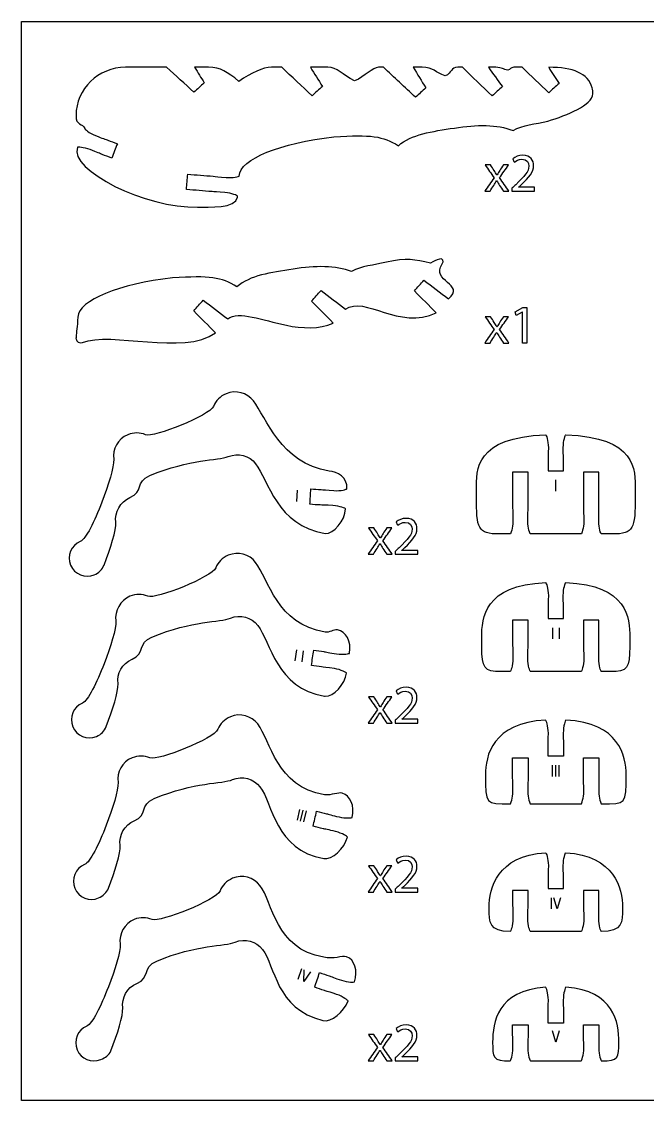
# Model space of a CAD drawing. Extents: x 0 to 210, y 0 to 210.
# Drawn here: x 0.2 to 122, y 0.2 to 210.2 of the extents above; entities that cross this region are included whole.
import ezdxf

# ---------------------------------------------------------------- set-up
doc = ezdxf.new("R2010")
doc.units = 0
doc.header["$MEASUREMENT"] = 0
doc.layers.add('DEFAULT', color=18, linetype='CONTINUOUS')

msp = doc.modelspace()

# ---------------------------------------------------------------- linework, layer by layer
at = {"layer": 'DEFAULT', "color": 18}
for points in [[(210.18, 0.18), (0.18, 0.18), (0.18, 210.18), (210.18, 210.18)], [(97.67, 153.62), (97.64, 153.62), (96.45, 152.97), (96.27, 153.68), (97.77, 154.49), (98.57, 154.49), (98.57, 147.61), (97.67, 147.61)]]:
    msp.add_lwpolyline(points, close=True, dxfattribs=at)
for points in [[(104.18, 118.79), (104.18, 120.97)], [(53.83, 118.96), (53.69, 116.78)], [(103.52, 92.19), (103.52, 90.01)], [(104.84, 92.19), (104.84, 90.01)], [(53.73, 87.91), (53.4, 85.76)], [(55.03, 87.72), (54.71, 85.56)], [(103.52, 63.24), (103.52, 65.42)], [(104.18, 63.24), (104.18, 65.42)], [(104.84, 63.24), (104.84, 65.42)], [(54.31, 56.83), (53.8, 54.7)], [(54.96, 56.67), (54.44, 54.55)], [(55.6, 56.52), (55.09, 54.39)], [(103.25, 39.63), (103.25, 37.45)], [(105.11, 39.63), (104.45, 37.45), (103.83, 39.63)], [(54.68, 25.8), (53.98, 23.73)], [(56.44, 25.21), (55.12, 23.35), (55.22, 25.62)], [(104.82, 13.71), (104.16, 11.53), (103.54, 13.71)]]:
    msp.add_lwpolyline(points, dxfattribs=at)
at = {"layer": 'DEFAULT', "color": 1}
for points, knots in [([(11.04, 185.7), (11.06, 185.75), (12.27, 185.76), (13.55, 185.26), (14.84, 184.76), (15.55, 184.44), (15.87, 184.31), (16.49, 184.07), (17.11, 183.83), (17.73, 183.59), (18.09, 184.52), (18.46, 185.45), (18.82, 186.38), (18.2, 186.62), (17.58, 186.87), (16.95, 187.11), (16.63, 187.23), (15.9, 187.47), (14.6, 187.97), (13.32, 188.47), (12.44, 189.29), (12.46, 189.34), (12.16, 190.42), (10.68, 189.94), (10.78, 191.89), (10.78, 197.08), (15.1, 201.27), (20.44, 201.27), (23.1, 201.27), (25.76, 201.27), (28.42, 201.27), (30.19, 199.66), (31.96, 198.05), (33.73, 196.43), (34.39, 197.04), (35.06, 197.64), (35.73, 198.25), (35.11, 199.26), (34.49, 200.26), (33.87, 201.27), (34.77, 201.27), (35.67, 201.27), (36.57, 201.27), (39.06, 201.27), (40.12, 200.41), (42.5, 198.54), (44.92, 200.19), (47.22, 201.27), (48.83, 201.27), (49.49, 201.27), (50.16, 201.27), (50.82, 201.27), (52.79, 199.43), (54.76, 197.58), (56.74, 195.74), (57.4, 196.35), (58.07, 196.95), (58.73, 197.56), (57.96, 198.79), (57.19, 200.03), (56.42, 201.27), (57.54, 201.27), (58.66, 201.27), (59.77, 201.27), (61.67, 201.27), (62.6, 199.89), (65, 198.61), (67.06, 199.51), (68.54, 201.27), (69.65, 201.27), (69.99, 201.27), (70.32, 201.27), (70.65, 201.27), (72.73, 199.33), (74.8, 197.39), (76.87, 195.45), (77.53, 196.06), (78.2, 196.66), (78.86, 197.27), (78.05, 198.6), (77.25, 199.94), (76.44, 201.27), (77.02, 201.27), (77.6, 201.27), (78.18, 201.27), (80.3, 201.27), (80.75, 200.27), (82.65, 199.61), (83.99, 200.17), (83.71, 201.27), (85.09, 201.27), (85.39, 201.27), (85.7, 201.27), (86, 201.27), (87.93, 199.41), (89.85, 197.55), (91.78, 195.69), (92.45, 196.3), (93.11, 196.9), (93.78, 197.51), (92.87, 198.76), (91.96, 200.02), (91.06, 201.27), (91.54, 201.27), (92.01, 201.27), (92.49, 201.27), (93.78, 201.27), (93.85, 200.86), (94.86, 200.7), (95.33, 200.87), (95.35, 201.27), (95.99, 201.27), (96.53, 201.27), (97.07, 201.27), (97.61, 201.27), (99.35, 199.62), (101.08, 197.97), (102.81, 196.31), (103.48, 196.92), (104.14, 197.53), (104.81, 198.13), (104.14, 199.18), (103.47, 200.22), (102.8, 201.27), (107.56, 201.26), (110.41, 200.11), (111.28, 197.31), (111.37, 197.02), (111.41, 196.38), (111.39, 196.11), (111.26, 193.9), (106.41, 191.97), (102.63, 190.79), (100.11, 190.17), (97.8, 190.11), (95.85, 188.98), (92.77, 190.2), (88.74, 190.12), (84.47, 189.46), (80.02, 188.77), (76.11, 188.24), (73.53, 186.02), (70.48, 187.9), (68.23, 188.21), (61, 187.73), (50.66, 186.59), (42.68, 183.41), (42.53, 180.11), (42.52, 180.05), (41.37, 179.7), (39.99, 179.82), (38.62, 179.93), (37.85, 180.04), (37.5, 180.07), (35.84, 180.21), (34.18, 180.34), (32.52, 180.48), (32.44, 179.49), (32.36, 178.49), (32.28, 177.49), (33.94, 177.36), (35.6, 177.22), (37.26, 177.08), (37.6, 177.06), (38.38, 177.04), (39.75, 176.93), (41.13, 176.81), (42.21, 176.27), (42.21, 176.22), (42.21, 176.22), (42.21, 176.21), (42.21, 176.21), (42.2, 176.14), (42.19, 176.07), (42.19, 176.01), (41.9, 173.73), (36.61, 174.12), (34.45, 174.06), (24.4, 173.75), (9.39, 181.28), (11.04, 185.7)], [1, 1, 1, 1, 2, 2, 2, 3, 3, 3, 4, 4, 4, 5, 5, 5, 6, 6, 6, 7, 7, 7, 8, 8, 8, 9, 9, 9, 10, 10, 10, 32.62, 32.62, 32.62, 33.62, 33.62, 33.62, 34.62, 34.62, 34.62, 35.62, 35.62, 35.62, 43.29, 43.29, 43.29, 44.29, 44.29, 44.29, 45.29, 45.29, 45.29, 50.92, 50.92, 50.92, 51.92, 51.92, 51.92, 52.92, 52.92, 52.92, 53.92, 53.92, 53.92, 63.42, 63.42, 63.42, 64.42, 64.42, 64.42, 65.42, 65.42, 65.42, 68.26, 68.26, 68.26, 69.26, 69.26, 69.26, 70.26, 70.26, 70.26, 71.26, 71.26, 71.26, 76.18, 76.18, 76.18, 77.18, 77.18, 77.18, 78.18, 78.18, 78.18, 80.77, 80.77, 80.77, 81.77, 81.77, 81.77, 82.77, 82.77, 82.77, 83.77, 83.77, 83.77, 87.85, 87.85, 87.85, 88.85, 88.85, 88.85, 89.85, 89.85, 89.85, 94.44, 94.44, 94.44, 95.44, 95.44, 95.44, 96.44, 96.44, 96.44, 97.44, 97.44, 97.44, 98.44, 98.44, 98.44, 99.44, 99.44, 99.44, 100.44, 100.44, 100.44, 101.44, 101.44, 101.44, 102.44, 102.44, 102.44, 103.44, 103.44, 103.44, 104.44, 104.44, 104.44, 105.44, 105.44, 105.44, 106.44, 106.44, 106.44, 107.44, 107.44, 107.44, 108.44, 108.44, 108.44, 109.44, 109.44, 109.44, 110.44, 110.44, 110.44, 111.44, 111.44, 111.44, 112.44, 112.44, 112.44, 112.47, 112.47, 112.47, 113.47, 113.47, 113.47, 114.47, 114.47, 114.47, 115.47, 115.47, 115.47, 115.47]), ([(12.02, 147.68), (11.55, 147.48), (10.78, 147.77), (10.77, 148.55), (10.78, 148.61), (10.79, 148.68), (10.79, 148.75), (10.79, 148.75), (10.79, 148.76), (10.79, 148.76), (10.79, 149.77), (11.11, 150.71), (11.11, 152.66), (11.26, 155.95), (19.24, 159.14), (29.58, 160.27), (36.81, 160.75), (39.06, 160.44), (42.11, 158.56), (44.69, 160.78), (48.6, 161.31), (53.05, 162), (57.32, 162.66), (61.35, 162.74), (64.43, 161.52), (66.38, 162.65), (68.69, 162.71), (71.21, 163.33), (75.09, 164.28), (76.75, 163.84), (79.8, 163.16), (80.35, 163.47), (80.94, 163.73), (81.55, 163.95), (82.2, 164.17), (82.42, 163.49), (82.07, 163), (79.65, 159.62), (86.86, 159.1), (83.28, 156.19), (81.69, 157.41), (80.1, 158.63), (78.51, 159.85), (77.89, 159.14), (77.28, 158.44), (76.66, 157.74), (78.08, 156.32), (79.49, 154.9), (80.91, 153.48), (73.72, 150.07), (66.92, 156.91), (63.25, 154.2), (61.66, 155.42), (60.06, 156.64), (58.47, 157.86), (57.86, 157.16), (57.24, 156.46), (56.63, 155.76), (58.04, 154.34), (59.46, 152.92), (60.87, 151.5), (58.16, 150.21), (54.72, 150.47), (51.75, 151.05), (46.98, 152.04), (42.54, 153.94), (40.31, 152.3), (38.72, 153.52), (37.13, 154.74), (35.54, 155.95), (34.92, 155.25), (34.31, 154.55), (33.69, 153.84), (35.11, 152.43), (36.52, 151.01), (37.94, 149.59), (31.66, 145.06), (17.57, 150.04), (12.02, 147.68)], [1, 1, 1, 1, 2, 2, 2, 3, 3, 3, 3.03, 3.03, 3.03, 4.03, 4.03, 4.03, 5.03, 5.03, 5.03, 6.03, 6.03, 6.03, 7.03, 7.03, 7.03, 8.03, 8.03, 8.03, 9.03, 9.03, 9.03, 10.03, 10.03, 10.03, 11.03, 11.03, 11.03, 12.03, 12.03, 12.03, 13.03, 13.03, 13.03, 14.03, 14.03, 14.03, 21.974388, 21.974388, 21.974388, 22.974388, 22.974388, 22.974388, 23.974388, 23.974388, 23.974388, 24.974388, 24.974388, 24.974388, 25.974388, 25.974388, 25.974388, 26.974388, 26.974388, 26.974388, 27.974388, 27.974388, 27.974388, 28.974388, 28.974388, 28.974388, 29.974388, 29.974388, 29.974388, 30.974388, 30.974388, 30.974388, 31.974388, 31.974388, 31.974388, 32.974388, 32.974388, 32.974388, 32.974388]), ([(56.49, 119.2), (56.43, 118.2), (56.37, 117.2), (56.31, 116.21), (56.97, 116.16), (57.64, 116.12), (58.3, 116.08), (58.64, 116.06), (59.42, 116.06), (60.8, 115.98), (62.18, 115.89), (63.27, 115.38), (63.27, 115.32), (63.13, 113.04), (60.94, 110.43), (59.27, 110.53), (49.88, 112.02), (48.21, 120.95), (45.74, 124.1), (44.52, 125.68), (42.34, 126.32), (40.41, 125.5), (38.41, 124.67), (33.04, 125.12), (25.12, 121.81), (22.27, 120.62), (23.94, 118.62), (21.28, 117.51), (19.35, 116.7), (18.27, 114.71), (18.53, 112.72), (18.62, 111.2), (17.51, 107.69), (16.23, 104.39), (15.89, 103.55), (15.23, 102.85), (14.33, 102.47), (12.53, 101.72), (10.47, 102.57), (9.72, 104.37), (8.96, 106.17), (9.81, 108.23), (11.61, 108.98), (12.69, 109.43), (14.38, 112.9), (15.81, 116.63), (17.09, 119.93), (18.2, 123.44), (18.11, 124.97), (17.84, 126.95), (18.92, 128.94), (20.85, 129.75), (22.01, 130.23), (23.25, 130.2), (24.32, 129.76), (25.89, 129.12), (36.8, 133.49), (37.54, 135.28), (37.98, 136.35), (38.83, 137.26), (39.98, 137.74), (41.91, 138.55), (44.09, 137.92), (45.31, 136.34), (47.78, 133.18), (50.63, 124.18), (60.03, 122.69), (61.69, 122.58), (63.65, 121.5), (63.51, 119.21), (63.5, 119.17), (62.36, 118.78), (60.98, 118.87), (59.6, 118.96), (58.83, 119.06), (58.49, 119.07), (57.82, 119.12), (57.16, 119.16), (56.49, 119.2)], [1, 1, 1, 1, 2, 2, 2, 3, 3, 3, 4, 4, 4, 5, 5, 5, 6, 6, 6, 7, 7, 7, 8, 8, 8, 9, 9, 9, 10, 10, 10, 11, 11, 11, 12, 12, 12, 13, 13, 13, 14, 14, 14, 15, 15, 15, 16, 16, 16, 17, 17, 17, 18, 18, 18, 19, 19, 19, 20, 20, 20, 21, 21, 21, 22, 22, 22, 23, 23, 23, 24, 24, 24, 25, 25, 25, 26, 26, 26, 27, 27, 27, 27]), ([(115.93, 110.44), (119.65, 110.66), (119.65, 111.95), (119.65, 119.08), (119.65, 122.9), (119.92, 129.3), (106.13, 129.74), (106.08, 129.74), (105.63, 128.63), (105.63, 127.24), (105.63, 125.86), (105.68, 125.09), (105.68, 124.74), (105.68, 124.08), (105.68, 123.41), (105.68, 122.74), (104.68, 122.74), (103.68, 122.74), (102.68, 122.74), (102.68, 123.41), (102.68, 124.08), (102.68, 124.74), (102.68, 125.09), (102.73, 125.86), (102.73, 127.24), (102.73, 128.63), (102.28, 129.74), (102.23, 129.74), (88.44, 129.3), (88.72, 122.9), (88.72, 119.08), (88.72, 111.95), (88.72, 110.66), (92.44, 110.44), (93.4, 110.44), (94.36, 110.44), (95.33, 110.44), (95.38, 110.44), (95.83, 111.56), (95.83, 112.94), (95.83, 114.33), (95.78, 115.1), (95.78, 115.44), (95.78, 117.78), (95.78, 120.11), (95.78, 122.45), (96.78, 122.45), (97.78, 122.45), (98.78, 122.45), (98.78, 120.11), (98.78, 117.78), (98.78, 115.44), (98.78, 115.1), (98.73, 114.33), (98.73, 112.94), (98.73, 111.56), (99.18, 110.44), (99.23, 110.44), (102.53, 110.44), (105.83, 110.44), (109.13, 110.44), (109.19, 110.44), (109.63, 111.56), (109.63, 112.94), (109.63, 114.33), (109.58, 115.1), (109.58, 115.44), (109.58, 117.78), (109.58, 120.11), (109.58, 122.45), (110.58, 122.45), (111.58, 122.45), (112.58, 122.45), (112.58, 120.11), (112.58, 117.78), (112.58, 115.44), (112.58, 115.1), (112.53, 114.33), (112.53, 112.94), (112.53, 111.56), (112.98, 110.44), (113.03, 110.44), (114, 110.44), (114.96, 110.44), (115.93, 110.44)], [8.199, 8.199, 8.199, 8.199, 9.199, 9.199, 9.199, 10.199, 10.199, 10.199, 11.199, 11.199, 11.199, 12.199, 12.199, 12.199, 17.868, 17.868, 17.868, 26.368, 26.368, 26.368, 32.037, 32.037, 32.037, 33.037, 33.037, 33.037, 34.037, 34.037, 34.037, 35.037, 35.037, 35.037, 36.037, 36.037, 36.037, 44.238, 44.238, 44.238, 45.238, 45.238, 45.238, 46.238, 46.238, 46.238, 66.088, 66.088, 66.088, 74.588, 74.588, 74.588, 94.438, 94.438, 94.438, 95.438, 95.438, 95.438, 96.438, 96.438, 96.438, 124.487, 124.487, 124.487, 125.487, 125.487, 125.487, 126.487, 126.487, 126.487, 146.337, 146.337, 146.337, 154.837, 154.837, 154.837, 174.687, 174.687, 174.687, 175.687, 175.687, 175.687, 176.687, 176.687, 176.687, 184.886, 184.886, 184.886, 184.886]), ([(57.05, 87.83), (56.91, 86.84), (56.76, 85.85), (56.61, 84.86), (57.27, 84.76), (57.93, 84.66), (58.59, 84.56), (58.92, 84.52), (59.7, 84.45), (61.07, 84.24), (62.43, 84.04), (63.46, 83.43), (63.46, 83.37), (63.13, 81.17), (60.9, 78.75), (59.26, 78.87), (59.22, 78.87), (59.18, 78.87), (59.14, 78.88), (49.75, 80.37), (48.63, 89.5), (46.16, 92.65), (44.93, 94.23), (42.76, 94.86), (40.83, 94.05), (38.82, 93.22), (33.47, 93.68), (25.55, 90.37), (22.7, 89.18), (24.36, 87.17), (21.7, 86.06), (19.77, 85.25), (18.69, 83.26), (18.95, 81.27), (19.04, 79.75), (17.93, 76.23), (16.65, 72.93), (16.31, 72.09), (15.65, 71.4), (14.76, 71.03), (12.95, 70.28), (10.89, 71.12), (10.14, 72.92), (9.39, 74.72), (10.24, 76.78), (12.03, 77.53), (13.12, 77.99), (14.8, 81.46), (16.24, 85.18), (17.51, 88.48), (18.62, 91.99), (18.53, 93.51), (18.27, 95.5), (19.35, 97.49), (21.28, 98.3), (22.43, 98.79), (23.67, 98.75), (24.74, 98.32), (26.32, 97.67), (37.23, 102.05), (37.97, 103.84), (38.4, 104.91), (39.26, 105.82), (40.41, 106.3), (42.34, 107.11), (44.52, 106.48), (45.74, 104.9), (48.21, 101.74), (49.88, 92.81), (59.27, 91.32), (60.08, 91.2), (60.9, 91.85), (61.68, 91.78), (63.33, 91.53), (64.39, 89.5), (64.05, 87.23), (64.04, 87.18), (62.86, 86.9), (61.5, 87.11), (60.13, 87.32), (59.37, 87.48), (59.03, 87.53), (58.37, 87.63), (57.71, 87.73), (57.05, 87.83)], [1, 1, 1, 1, 2, 2, 2, 7.672539, 7.672539, 7.672539, 8.672539, 8.672539, 8.672539, 9.672539, 9.672539, 9.672539, 10.672539, 10.672539, 10.672539, 11.672539, 11.672539, 11.672539, 12.672539, 12.672539, 12.672539, 13.672539, 13.672539, 13.672539, 14.672539, 14.672539, 14.672539, 15.672539, 15.672539, 15.672539, 16.672539, 16.672539, 16.672539, 17.672539, 17.672539, 17.672539, 18.672539, 18.672539, 18.672539, 19.672539, 19.672539, 19.672539, 20.672539, 20.672539, 20.672539, 21.672539, 21.672539, 21.672539, 22.672539, 22.672539, 22.672539, 23.672539, 23.672539, 23.672539, 24.672539, 24.672539, 24.672539, 25.672539, 25.672539, 25.672539, 26.672539, 26.672539, 26.672539, 27.672539, 27.672539, 27.672539, 28.672539, 28.672539, 28.672539, 29.672539, 29.672539, 29.672539, 30.672539, 30.672539, 30.672539, 31.672539, 31.672539, 31.672539, 32.672539, 32.672539, 32.672539, 33.672539, 33.672539, 33.672539, 33.672539]), ([(115.93, 83.67), (118.59, 83.92), (118.59, 85.12), (118.59, 90.3), (118.59, 94.1), (118.19, 100.47), (106.13, 100.96), (106.08, 100.96), (105.63, 99.84), (105.63, 98.46), (105.63, 97.08), (105.68, 96.3), (105.68, 95.96), (105.68, 95.29), (105.68, 94.63), (105.68, 93.96), (104.68, 93.96), (103.68, 93.96), (102.68, 93.96), (102.68, 94.63), (102.68, 95.29), (102.68, 95.96), (102.68, 96.3), (102.73, 97.08), (102.73, 98.46), (102.73, 99.84), (102.28, 100.96), (102.23, 100.96), (90.17, 100.47), (89.77, 94.1), (89.77, 90.3), (89.77, 85.12), (89.77, 83.92), (92.44, 83.67), (93.4, 83.67), (94.36, 83.67), (95.33, 83.67), (95.38, 83.67), (95.83, 84.79), (95.83, 86.17), (95.83, 87.56), (95.78, 88.33), (95.78, 88.68), (95.78, 90.34), (95.78, 92.01), (95.78, 93.67), (96.78, 93.67), (97.78, 93.67), (98.78, 93.67), (98.78, 92.01), (98.78, 90.34), (98.78, 88.68), (98.78, 88.33), (98.73, 87.56), (98.73, 86.17), (98.73, 84.79), (99.18, 83.67), (99.23, 83.67), (102.53, 83.67), (105.83, 83.67), (109.13, 83.67), (109.19, 83.67), (109.63, 84.79), (109.63, 86.17), (109.63, 87.56), (109.58, 88.33), (109.58, 88.68), (109.58, 90.34), (109.58, 92.01), (109.58, 93.67), (110.58, 93.67), (111.58, 93.67), (112.58, 93.67), (112.58, 92.01), (112.58, 90.34), (112.58, 88.68), (112.58, 88.33), (112.53, 87.56), (112.53, 86.17), (112.53, 84.79), (112.98, 83.67), (113.03, 83.67), (114, 83.67), (114.96, 83.67), (115.93, 83.67)], [8.201, 8.201, 8.201, 8.201, 9.201, 9.201, 9.201, 10.201, 10.201, 10.201, 11.201, 11.201, 11.201, 12.201, 12.201, 12.201, 17.873, 17.873, 17.873, 26.373, 26.373, 26.373, 32.045, 32.045, 32.045, 33.045, 33.045, 33.045, 34.045, 34.045, 34.045, 35.045, 35.045, 35.045, 36.045, 36.045, 36.045, 44.244, 44.244, 44.244, 45.244, 45.244, 45.244, 46.244, 46.244, 46.244, 60.414, 60.414, 60.414, 68.914, 68.914, 68.914, 83.084, 83.084, 83.084, 84.084, 84.084, 84.084, 85.084, 85.084, 85.084, 113.134, 113.134, 113.134, 114.134, 114.134, 114.134, 115.134, 115.134, 115.134, 129.304, 129.304, 129.304, 137.804, 137.804, 137.804, 151.974, 151.974, 151.974, 152.974, 152.974, 152.974, 153.974, 153.974, 153.974, 162.175, 162.175, 162.175, 162.175]), ([(57.62, 56.45), (57.38, 55.48), (57.15, 54.5), (56.92, 53.53), (57.56, 53.38), (58.21, 53.22), (58.86, 53.07), (59.19, 52.99), (59.96, 52.85), (61.31, 52.53), (62.64, 52.2), (63.62, 51.51), (63.62, 51.45), (63.08, 49.23), (60.61, 46.9), (58.99, 47.29), (49.59, 48.78), (49.06, 58.06), (46.59, 61.22), (45.36, 62.8), (43.19, 63.43), (41.25, 62.62), (39.25, 61.78), (33.89, 62.24), (25.97, 58.93), (23.12, 57.74), (24.78, 55.72), (22.12, 54.6), (20.18, 53.8), (19.11, 51.8), (19.37, 49.82), (19.46, 48.3), (18.35, 44.79), (17.08, 41.5), (16.74, 40.66), (16.08, 39.96), (15.18, 39.58), (13.37, 38.84), (11.31, 39.68), (10.56, 41.48), (9.81, 43.28), (10.65, 45.34), (12.45, 46.09), (13.53, 46.54), (15.21, 50.01), (16.65, 53.74), (17.93, 57.03), (19.04, 60.55), (18.95, 62.08), (18.69, 64.06), (19.77, 66.06), (21.7, 66.86), (22.85, 67.35), (24.09, 67.31), (25.17, 66.87), (26.74, 66.23), (37.66, 70.61), (38.39, 72.41), (38.83, 73.48), (39.67, 74.37), (40.83, 74.86), (42.76, 75.67), (44.93, 75.03), (46.16, 73.45), (48.63, 70.3), (49.74, 61.17), (59.14, 59.68), (59.18, 59.68), (59.22, 59.67), (59.26, 59.67), (60.48, 59.53), (61.83, 60.18), (62.58, 59.98), (64.19, 59.59), (65.07, 57.47), (64.53, 55.25), (64.52, 55.2), (63.33, 55.02), (61.98, 55.35), (60.64, 55.67), (59.9, 55.9), (59.56, 55.98), (58.91, 56.14), (58.27, 56.29), (57.62, 56.45)], [1, 1, 1, 1, 2, 2, 2, 3, 3, 3, 4, 4, 4, 5, 5, 5, 6, 6, 6, 7, 7, 7, 8, 8, 8, 9, 9, 9, 10, 10, 10, 11, 11, 11, 12, 12, 12, 13, 13, 13, 14, 14, 14, 15, 15, 15, 16, 16, 16, 17, 17, 17, 18, 18, 18, 19, 19, 19, 20, 20, 20, 21, 21, 21, 22, 22, 22, 23, 23, 23, 24, 24, 24, 25, 25, 25, 26, 26, 26, 27, 27, 27, 28, 28, 28, 29, 29, 29, 29]), ([(99.24, 57.88), (99.18, 57.88), (98.73, 59), (98.73, 60.38), (98.73, 61.76), (98.78, 62.54), (98.78, 62.88), (98.78, 64.21), (98.78, 65.54), (98.78, 66.87), (97.78, 66.87), (96.78, 66.87), (95.78, 66.87), (95.78, 65.54), (95.78, 64.21), (95.78, 62.88), (95.78, 62.54), (95.83, 61.76), (95.83, 60.38), (95.83, 59), (95.39, 57.88), (95.33, 57.88), (90.48, 57.88), (90.48, 57.88), (90.48, 63.5), (90.48, 67.28), (91.83, 73.66), (102.23, 74.2), (102.28, 74.2), (102.73, 73.08), (102.73, 71.69), (102.73, 70.31), (102.68, 69.54), (102.68, 69.19), (102.68, 68.53), (102.68, 67.86), (102.68, 67.19), (103.68, 67.19), (104.68, 67.19), (105.68, 67.19), (105.68, 67.86), (105.68, 68.53), (105.68, 69.19), (105.68, 69.54), (105.63, 70.31), (105.63, 71.69), (105.63, 73.08), (106.08, 74.2), (106.13, 74.2), (116.52, 73.66), (117.88, 67.28), (117.88, 63.5), (117.88, 57.88), (117.88, 57.88), (113.04, 57.88), (112.98, 57.88), (112.53, 59), (112.53, 60.38), (112.53, 61.76), (112.58, 62.54), (112.58, 62.88), (112.58, 64.21), (112.58, 65.54), (112.58, 66.87), (111.58, 66.87), (110.58, 66.87), (109.58, 66.87), (109.58, 65.54), (109.58, 64.21), (109.58, 62.88), (109.58, 62.54), (109.63, 61.76), (109.63, 60.38), (109.63, 59), (109.19, 57.88), (109.13, 57.88), (105.83, 57.88), (102.53, 57.88), (99.24, 57.88)], [28.051, 28.051, 28.051, 28.051, 29.051, 29.051, 29.051, 30.051, 30.051, 30.051, 41.342, 41.342, 41.342, 49.842, 49.842, 49.842, 61.133, 61.133, 61.133, 62.133, 62.133, 62.133, 63.133, 63.133, 63.133, 64.133, 64.133, 64.133, 65.133, 65.133, 65.133, 66.133, 66.133, 66.133, 67.133, 67.133, 67.133, 72.799, 72.799, 72.799, 81.299, 81.299, 81.299, 86.965, 86.965, 86.965, 87.965, 87.965, 87.965, 88.965, 88.965, 88.965, 89.965, 89.965, 89.965, 90.965, 90.965, 90.965, 91.965, 91.965, 91.965, 92.965, 92.965, 92.965, 104.256, 104.256, 104.256, 112.755, 112.755, 112.755, 124.046, 124.046, 124.046, 125.046, 125.046, 125.046, 126.046, 126.046, 126.046, 154.097, 154.097, 154.097, 154.097]), ([(109.13, 33.07), (109.18, 33.07), (109.63, 34.19), (109.63, 35.57), (109.63, 36.96), (109.58, 37.73), (109.58, 38.07), (109.58, 39.07), (109.58, 40.07), (109.58, 41.07), (110.58, 41.07), (111.58, 41.07), (112.58, 41.07), (112.58, 40.07), (112.58, 39.07), (112.58, 38.07), (112.58, 37.73), (112.53, 36.96), (112.53, 35.57), (112.53, 34.19), (112.98, 33.07), (113.03, 33.07), (117.18, 33.07), (117.18, 34.71), (117.18, 37.71), (117.18, 41.47), (115.65, 47.78), (106.13, 48.4), (106.08, 48.4), (105.63, 47.28), (105.63, 45.9), (105.63, 44.52), (105.68, 43.74), (105.68, 43.4), (105.68, 42.73), (105.68, 42.07), (105.68, 41.4), (104.68, 41.4), (103.68, 41.4), (102.68, 41.4), (102.68, 42.07), (102.68, 42.73), (102.68, 43.4), (102.68, 43.74), (102.73, 44.52), (102.73, 45.9), (102.73, 47.28), (102.28, 48.4), (102.23, 48.4), (92.71, 47.78), (91.19, 41.47), (91.19, 37.71), (91.19, 34.71), (91.18, 33.07), (95.33, 33.07), (95.39, 33.07), (95.83, 34.19), (95.83, 35.57), (95.83, 36.96), (95.78, 37.73), (95.78, 38.07), (95.78, 39.07), (95.78, 40.07), (95.78, 41.07), (96.78, 41.07), (97.78, 41.07), (98.78, 41.07), (98.78, 40.07), (98.78, 39.07), (98.78, 38.07), (98.78, 37.73), (98.73, 36.96), (98.73, 35.57), (98.73, 34.19), (99.18, 33.07), (99.23, 33.07), (102.53, 33.07), (105.83, 33.07), (109.13, 33.07)], [28.049, 28.049, 28.049, 28.049, 29.049, 29.049, 29.049, 30.049, 30.049, 30.049, 38.555, 38.555, 38.555, 47.055, 47.055, 47.055, 55.561, 55.561, 55.561, 56.561, 56.561, 56.561, 57.561, 57.561, 57.561, 58.561, 58.561, 58.561, 59.561, 59.561, 59.561, 60.561, 60.561, 60.561, 61.561, 61.561, 61.561, 67.227, 67.227, 67.227, 75.727, 75.727, 75.727, 81.393, 81.393, 81.393, 82.393, 82.393, 82.393, 83.393, 83.393, 83.393, 84.393, 84.393, 84.393, 85.393, 85.393, 85.393, 86.393, 86.393, 86.393, 87.393, 87.393, 87.393, 95.899, 95.899, 95.899, 104.399, 104.399, 104.399, 112.905, 112.905, 112.905, 113.905, 113.905, 113.905, 114.905, 114.905, 114.905, 142.954, 142.954, 142.954, 142.954]), ([(64.97, 23.25), (64.96, 23.2), (63.75, 23.13), (62.44, 23.57), (61.13, 24.01), (60.41, 24.3), (60.09, 24.41), (59.46, 24.62), (58.82, 24.84), (58.19, 25.05), (57.87, 24.1), (57.56, 23.15), (57.24, 22.21), (57.87, 21.99), (58.5, 21.78), (59.13, 21.57), (59.46, 21.46), (60.21, 21.26), (61.52, 20.82), (62.83, 20.38), (63.75, 19.6), (63.73, 19.55), (63, 17.38), (60.44, 15.34), (58.83, 15.74), (49.59, 18), (49.56, 26.41), (47.09, 29.57), (45.86, 31.15), (43.69, 31.78), (41.75, 30.98), (39.75, 30.14), (34.4, 30.59), (26.48, 27.29), (23.63, 26.09), (25.28, 24.07), (22.62, 22.96), (20.69, 22.15), (19.61, 20.16), (19.88, 18.17), (19.96, 16.65), (18.85, 13.13), (17.57, 9.83), (17.23, 9), (16.5, 8.51), (15.6, 8.14), (13.8, 7.39), (11.74, 8.24), (10.99, 10.03), (10.23, 11.83), (11.08, 13.9), (12.88, 14.65), (13.96, 15.1), (15.63, 18.55), (17.07, 22.27), (17.07, 22.28), (17.08, 22.29), (17.08, 22.29), (18.35, 25.59), (19.46, 29.09), (19.37, 30.61), (19.11, 32.59), (20.18, 34.59), (22.12, 35.4), (23.27, 35.88), (24.51, 35.85), (25.58, 35.41), (27.16, 34.77), (38.08, 39.16), (38.81, 40.96), (39.25, 42.02), (40.1, 42.93), (41.25, 43.41), (43.19, 44.22), (45.36, 43.59), (46.59, 42.01), (49.06, 38.86), (49.59, 29.57), (58.99, 28.08), (60.91, 27.53), (62.55, 28.47), (63.44, 28.13), (65.02, 27.6), (65.7, 25.42), (64.97, 23.25)], [1, 1, 1, 1, 2, 2, 2, 3, 3, 3, 4, 4, 4, 5, 5, 5, 6, 6, 6, 7, 7, 7, 8, 8, 8, 9, 9, 9, 10, 10, 10, 11, 11, 11, 12, 12, 12, 13, 13, 13, 14, 14, 14, 15, 15, 15, 16, 16, 16, 17, 17, 17, 18, 18, 18, 19, 19, 19, 20, 20, 20, 21, 21, 21, 22, 22, 22, 23, 23, 23, 24, 24, 24, 25, 25, 25, 26, 26, 26, 27, 27, 27, 28, 28, 28, 29, 29, 29, 29]), ([(99.24, 7.87), (99.18, 7.87), (98.73, 8.99), (98.73, 10.37), (98.73, 11.75), (98.78, 12.53), (98.78, 12.87), (98.78, 13.54), (98.78, 14.2), (98.78, 14.87), (97.78, 14.87), (96.78, 14.87), (95.78, 14.87), (95.78, 14.2), (95.78, 13.54), (95.78, 12.87), (95.78, 12.53), (95.83, 11.75), (95.83, 10.37), (95.83, 8.99), (95.39, 7.87), (95.33, 7.87), (91.89, 7.87), (91.89, 8.52), (91.89, 11.5), (91.89, 15.26), (92.77, 21.58), (102.23, 22.2), (102.28, 22.2), (102.73, 21.08), (102.73, 19.69), (102.73, 18.31), (102.68, 17.54), (102.68, 17.19), (102.68, 16.53), (102.68, 15.86), (102.68, 15.2), (103.68, 15.2), (104.68, 15.2), (105.68, 15.2), (105.68, 15.86), (105.68, 16.53), (105.68, 17.19), (105.68, 17.54), (105.63, 18.31), (105.63, 19.69), (105.63, 21.08), (106.08, 22.2), (106.13, 22.2), (115.58, 21.57), (116.47, 15.26), (116.47, 11.5), (116.47, 8.52), (116.47, 7.87), (113.04, 7.87), (112.98, 7.87), (112.53, 8.99), (112.53, 10.37), (112.53, 11.75), (112.58, 12.53), (112.58, 12.87), (112.58, 13.54), (112.58, 14.2), (112.58, 14.87), (111.58, 14.87), (110.58, 14.87), (109.58, 14.87), (109.58, 14.2), (109.58, 13.54), (109.58, 12.87), (109.58, 12.53), (109.63, 11.75), (109.63, 10.37), (109.63, 8.99), (109.19, 7.87), (109.13, 7.87), (105.83, 7.87), (102.53, 7.87), (99.24, 7.87)], [28.053, 28.053, 28.053, 28.053, 29.053, 29.053, 29.053, 30.053, 30.053, 30.053, 35.709, 35.709, 35.709, 44.209, 44.209, 44.209, 49.865, 49.865, 49.865, 50.865, 50.865, 50.865, 51.865, 51.865, 51.865, 52.865, 52.865, 52.865, 53.865, 53.865, 53.865, 54.865, 54.865, 54.865, 55.865, 55.865, 55.865, 61.531, 61.531, 61.531, 70.031, 70.031, 70.031, 75.697, 75.697, 75.697, 76.697, 76.697, 76.697, 77.697, 77.697, 77.697, 78.697, 78.697, 78.697, 79.697, 79.697, 79.697, 80.697, 80.697, 80.697, 81.697, 81.697, 81.697, 87.353, 87.353, 87.353, 95.853, 95.853, 95.853, 101.509, 101.509, 101.509, 102.509, 102.509, 102.509, 103.509, 103.509, 103.509, 131.562, 131.562, 131.562, 131.562])]:
    msp.add_open_spline(points, degree=3, knots=knots, dxfattribs=at)
at = {"layer": 'DEFAULT', "color": 18}
for points, knots in [([(95.64, 177.15), (95.64, 177.34), (95.64, 177.53), (95.64, 177.72), (95.89, 177.96), (96.13, 178.2), (96.37, 178.43), (98.13, 180.1), (98.92, 180.99), (98.94, 182.03), (98.94, 182.73), (98.6, 183.37), (97.57, 183.37), (96.95, 183.37), (96.43, 183.06), (96.11, 182.79), (96.01, 183.01), (95.91, 183.23), (95.81, 183.45), (96.29, 183.85), (96.97, 184.15), (97.76, 184.15), (99.24, 184.15), (99.87, 183.13), (99.87, 182.15), (99.87, 180.88), (98.95, 179.85), (97.5, 178.45), (97.31, 178.28), (97.13, 178.11), (96.95, 177.94), (96.95, 177.94), (96.95, 177.93), (96.95, 177.92), (97.98, 177.92), (99.01, 177.92), (100.04, 177.92), (100.04, 177.67), (100.04, 177.41), (100.04, 177.15), (98.57, 177.15), (97.11, 177.15), (95.64, 177.15)], [12.45, 12.45, 12.45, 12.45, 14.07, 14.07, 14.07, 16.955308, 16.955308, 16.955308, 17.955308, 17.955308, 17.955308, 18.955308, 18.955308, 18.955308, 19.955308, 19.955308, 19.955308, 21.99619, 21.99619, 21.99619, 22.99619, 22.99619, 22.99619, 23.99619, 23.99619, 23.99619, 24.99619, 24.99619, 24.99619, 27.119206, 27.119206, 27.119206, 27.179206, 27.179206, 27.179206, 35.939206, 35.939206, 35.939206, 38.129206, 38.129206, 38.129206, 50.579206, 50.579206, 50.579206, 50.579206]), ([(91.47, 182.27), (91.72, 181.91), (91.96, 181.54), (92.2, 181.17), (92.39, 180.89), (92.55, 180.62), (92.72, 180.34), (92.73, 180.34), (92.74, 180.34), (92.75, 180.34), (92.92, 180.64), (93.09, 180.91), (93.26, 181.18), (93.5, 181.55), (93.74, 181.91), (93.98, 182.27), (94.32, 182.27), (94.65, 182.27), (94.99, 182.27), (94.41, 181.45), (93.82, 180.62), (93.24, 179.8), (93.84, 178.91), (94.44, 178.03), (95.04, 177.15), (94.69, 177.15), (94.34, 177.15), (93.98, 177.15), (93.73, 177.54), (93.48, 177.92), (93.23, 178.3), (93.03, 178.6), (92.86, 178.89), (92.68, 179.19), (92.67, 179.19), (92.67, 179.19), (92.66, 179.19), (92.49, 178.89), (92.31, 178.61), (92.12, 178.3), (91.87, 177.92), (91.63, 177.54), (91.38, 177.15), (91.04, 177.15), (90.69, 177.15), (90.35, 177.15), (90.96, 178.02), (91.57, 178.89), (92.17, 179.76), (91.59, 180.6), (91.02, 181.44), (90.44, 182.27), (90.78, 182.27), (91.13, 182.27), (91.47, 182.27)], [2.94, 2.94, 2.94, 2.94, 6.684236, 6.684236, 6.684236, 7.684236, 7.684236, 7.684236, 7.774236, 7.774236, 7.774236, 8.774236, 8.774236, 8.774236, 12.476897, 12.476897, 12.476897, 15.327897, 15.327897, 15.327897, 23.917594, 23.917594, 23.917594, 32.986762, 32.986762, 32.986762, 35.986762, 35.986762, 35.986762, 39.889299, 39.889299, 39.889299, 40.889299, 40.889299, 40.889299, 40.950299, 40.950299, 40.950299, 41.950299, 41.950299, 41.950299, 45.837085, 45.837085, 45.837085, 48.746085, 48.746085, 48.746085, 57.775115, 57.775115, 57.775115, 66.420845, 66.420845, 66.420845, 69.360845, 69.360845, 69.360845, 69.360845]), ([(91.47, 152.73), (91.72, 152.36), (91.96, 151.99), (92.2, 151.63), (92.39, 151.34), (92.55, 151.08), (92.72, 150.79), (92.73, 150.79), (92.74, 150.79), (92.75, 150.79), (92.92, 151.1), (93.09, 151.36), (93.26, 151.64), (93.5, 152), (93.74, 152.37), (93.98, 152.73), (94.32, 152.73), (94.65, 152.73), (94.99, 152.73), (94.41, 151.9), (93.82, 151.08), (93.24, 150.25), (93.84, 149.37), (94.44, 148.49), (95.04, 147.61), (94.69, 147.61), (94.34, 147.61), (93.98, 147.61), (93.73, 147.99), (93.48, 148.38), (93.23, 148.76), (93.03, 149.06), (92.86, 149.34), (92.68, 149.65), (92.67, 149.65), (92.67, 149.65), (92.66, 149.65), (92.49, 149.34), (92.31, 149.07), (92.12, 148.76), (91.87, 148.38), (91.63, 147.99), (91.38, 147.61), (91.04, 147.61), (90.69, 147.61), (90.35, 147.61), (90.96, 148.48), (91.57, 149.35), (92.17, 150.22), (91.59, 151.06), (91.02, 151.89), (90.44, 152.73), (90.78, 152.73), (91.13, 152.73), (91.47, 152.73)], [2.94, 2.94, 2.94, 2.94, 6.684236, 6.684236, 6.684236, 7.684236, 7.684236, 7.684236, 7.774236, 7.774236, 7.774236, 8.774236, 8.774236, 8.774236, 12.476897, 12.476897, 12.476897, 15.327897, 15.327897, 15.327897, 23.917594, 23.917594, 23.917594, 32.986762, 32.986762, 32.986762, 35.986762, 35.986762, 35.986762, 39.890137, 39.890137, 39.890137, 40.890137, 40.890137, 40.890137, 40.951137, 40.951137, 40.951137, 41.951137, 41.951137, 41.951137, 45.838764, 45.838764, 45.838764, 48.747764, 48.747764, 48.747764, 57.776794, 57.776794, 57.776794, 66.422525, 66.422525, 66.422525, 69.362525, 69.362525, 69.362525, 69.362525]), ([(72.93, 106.48), (72.93, 106.67), (72.93, 106.86), (72.93, 107.05), (73.18, 107.28), (73.42, 107.52), (73.66, 107.76), (75.42, 109.43), (76.21, 110.32), (76.22, 111.35), (76.22, 112.05), (75.88, 112.7), (74.86, 112.7), (74.23, 112.7), (73.72, 112.38), (73.4, 112.12), (73.3, 112.34), (73.2, 112.55), (73.1, 112.77), (73.58, 113.17), (74.26, 113.47), (75.05, 113.47), (76.53, 113.47), (77.15, 112.46), (77.15, 111.47), (77.15, 110.2), (76.23, 109.17), (74.78, 107.78), (74.6, 107.61), (74.42, 107.44), (74.23, 107.27), (74.23, 107.26), (74.23, 107.26), (74.23, 107.25), (75.26, 107.25), (76.29, 107.25), (77.32, 107.25), (77.32, 106.99), (77.32, 106.73), (77.32, 106.48), (75.86, 106.48), (74.4, 106.48), (72.93, 106.48)], [12.45, 12.45, 12.45, 12.45, 14.07, 14.07, 14.07, 16.955308, 16.955308, 16.955308, 17.955308, 17.955308, 17.955308, 18.955308, 18.955308, 18.955308, 19.955308, 19.955308, 19.955308, 21.99619, 21.99619, 21.99619, 22.99619, 22.99619, 22.99619, 23.99619, 23.99619, 23.99619, 24.99619, 24.99619, 24.99619, 27.119206, 27.119206, 27.119206, 27.179206, 27.179206, 27.179206, 35.939206, 35.939206, 35.939206, 38.129206, 38.129206, 38.129206, 50.579206, 50.579206, 50.579206, 50.579206]), ([(68.76, 111.6), (69.01, 111.23), (69.25, 110.86), (69.49, 110.5), (69.68, 110.21), (69.84, 109.95), (70.01, 109.66), (70.02, 109.66), (70.03, 109.66), (70.04, 109.66), (70.21, 109.97), (70.38, 110.23), (70.55, 110.51), (70.79, 110.87), (71.03, 111.23), (71.27, 111.6), (71.61, 111.6), (71.94, 111.6), (72.28, 111.6), (71.69, 110.77), (71.11, 109.95), (70.53, 109.12), (71.13, 108.24), (71.73, 107.36), (72.33, 106.48), (71.98, 106.48), (71.62, 106.48), (71.27, 106.48), (71.02, 106.86), (70.77, 107.24), (70.52, 107.63), (70.32, 107.93), (70.15, 108.21), (69.97, 108.52), (69.96, 108.52), (69.95, 108.52), (69.95, 108.52), (69.78, 108.21), (69.6, 107.94), (69.41, 107.63), (69.16, 107.24), (68.91, 106.86), (68.67, 106.48), (68.33, 106.48), (67.98, 106.48), (67.64, 106.48), (68.25, 107.35), (68.85, 108.22), (69.46, 109.09), (68.88, 109.93), (68.3, 110.76), (67.73, 111.6), (68.07, 111.6), (68.42, 111.6), (68.76, 111.6)], [0, 0, 0, 0, 3.744236, 3.744236, 3.744236, 4.744236, 4.744236, 4.744236, 4.834236, 4.834236, 4.834236, 5.834236, 5.834236, 5.834236, 9.536897, 9.536897, 9.536897, 12.387897, 12.387897, 12.387897, 20.977594, 20.977594, 20.977594, 30.046762, 30.046762, 30.046762, 33.046762, 33.046762, 33.046762, 36.949592, 36.949592, 36.949592, 37.949592, 37.949592, 37.949592, 38.010592, 38.010592, 38.010592, 39.010592, 39.010592, 39.010592, 42.897678, 42.897678, 42.897678, 45.807678, 45.807678, 45.807678, 54.837279, 54.837279, 54.837279, 63.48301, 63.48301, 63.48301, 66.42201, 66.42201, 66.42201, 66.42201]), ([(72.93, 73.61), (72.93, 73.8), (72.93, 73.99), (72.93, 74.18), (73.18, 74.41), (73.42, 74.65), (73.66, 74.89), (75.42, 76.56), (76.21, 77.45), (76.22, 78.49), (76.22, 79.18), (75.88, 79.83), (74.86, 79.83), (74.23, 79.83), (73.72, 79.51), (73.4, 79.25), (73.3, 79.47), (73.2, 79.68), (73.1, 79.9), (73.58, 80.31), (74.26, 80.6), (75.05, 80.6), (76.53, 80.6), (77.15, 79.59), (77.15, 78.6), (77.15, 77.33), (76.23, 76.31), (74.78, 74.91), (74.6, 74.74), (74.42, 74.57), (74.23, 74.4), (74.23, 74.39), (74.23, 74.39), (74.23, 74.38), (75.26, 74.38), (76.29, 74.38), (77.32, 74.38), (77.32, 74.12), (77.32, 73.86), (77.32, 73.61), (75.86, 73.61), (74.4, 73.61), (72.93, 73.61)], [12.45, 12.45, 12.45, 12.45, 14.07, 14.07, 14.07, 16.955308, 16.955308, 16.955308, 17.955308, 17.955308, 17.955308, 18.955308, 18.955308, 18.955308, 19.955308, 19.955308, 19.955308, 21.99619, 21.99619, 21.99619, 22.99619, 22.99619, 22.99619, 23.99619, 23.99619, 23.99619, 24.99619, 24.99619, 24.99619, 27.119206, 27.119206, 27.119206, 27.179206, 27.179206, 27.179206, 35.939206, 35.939206, 35.939206, 38.129206, 38.129206, 38.129206, 50.579206, 50.579206, 50.579206, 50.579206]), ([(68.76, 78.73), (69.01, 78.36), (69.25, 77.99), (69.49, 77.63), (69.68, 77.34), (69.84, 77.08), (70.01, 76.79), (70.02, 76.79), (70.03, 76.79), (70.04, 76.79), (70.21, 77.1), (70.38, 77.36), (70.55, 77.64), (70.79, 78), (71.03, 78.37), (71.27, 78.73), (71.61, 78.73), (71.94, 78.73), (72.28, 78.73), (71.69, 77.9), (71.11, 77.08), (70.53, 76.25), (71.13, 75.37), (71.73, 74.49), (72.33, 73.61), (71.98, 73.61), (71.62, 73.61), (71.27, 73.61), (71.02, 73.99), (70.77, 74.38), (70.52, 74.76), (70.32, 75.06), (70.15, 75.34), (69.97, 75.65), (69.96, 75.65), (69.95, 75.65), (69.95, 75.65), (69.78, 75.34), (69.6, 75.07), (69.41, 74.76), (69.16, 74.38), (68.91, 73.99), (68.67, 73.61), (68.33, 73.61), (67.98, 73.61), (67.64, 73.61), (68.25, 74.48), (68.85, 75.35), (69.46, 76.22), (68.88, 77.06), (68.3, 77.89), (67.73, 78.73), (68.07, 78.73), (68.42, 78.73), (68.76, 78.73)], [0, 0, 0, 0, 3.744236, 3.744236, 3.744236, 4.744236, 4.744236, 4.744236, 4.834236, 4.834236, 4.834236, 5.834236, 5.834236, 5.834236, 9.536897, 9.536897, 9.536897, 12.387897, 12.387897, 12.387897, 20.977594, 20.977594, 20.977594, 30.046762, 30.046762, 30.046762, 33.046762, 33.046762, 33.046762, 36.948754, 36.948754, 36.948754, 37.948754, 37.948754, 37.948754, 38.009754, 38.009754, 38.009754, 39.009754, 39.009754, 39.009754, 42.895999, 42.895999, 42.895999, 45.805999, 45.805999, 45.805999, 54.8356, 54.8356, 54.8356, 63.481331, 63.481331, 63.481331, 66.420331, 66.420331, 66.420331, 66.420331]), ([(72.93, 40.74), (72.93, 40.93), (72.93, 41.12), (72.93, 41.31), (73.18, 41.55), (73.42, 41.78), (73.66, 42.02), (75.42, 43.69), (76.21, 44.58), (76.22, 45.62), (76.22, 46.31), (75.88, 46.96), (74.86, 46.96), (74.23, 46.96), (73.72, 46.64), (73.4, 46.38), (73.3, 46.6), (73.2, 46.82), (73.1, 47.03), (73.58, 47.44), (74.26, 47.73), (75.05, 47.73), (76.53, 47.73), (77.15, 46.72), (77.15, 45.73), (77.15, 44.46), (76.23, 43.44), (74.78, 42.04), (74.6, 41.87), (74.42, 41.7), (74.23, 41.53), (74.23, 41.52), (74.23, 41.52), (74.23, 41.51), (75.26, 41.51), (76.29, 41.51), (77.32, 41.51), (77.32, 41.25), (77.32, 40.99), (77.32, 40.74), (75.86, 40.74), (74.4, 40.74), (72.93, 40.74)], [12.45, 12.45, 12.45, 12.45, 14.07, 14.07, 14.07, 16.955308, 16.955308, 16.955308, 17.955308, 17.955308, 17.955308, 18.955308, 18.955308, 18.955308, 19.955308, 19.955308, 19.955308, 21.997101, 21.997101, 21.997101, 22.997101, 22.997101, 22.997101, 23.997101, 23.997101, 23.997101, 24.997101, 24.997101, 24.997101, 27.120796, 27.120796, 27.120796, 27.179796, 27.179796, 27.179796, 35.939796, 35.939796, 35.939796, 38.130796, 38.130796, 38.130796, 50.580796, 50.580796, 50.580796, 50.580796]), ([(68.76, 45.86), (69.01, 45.49), (69.25, 45.13), (69.49, 44.76), (69.68, 44.47), (69.84, 44.21), (70.01, 43.92), (70.02, 43.92), (70.03, 43.92), (70.04, 43.92), (70.21, 44.23), (70.38, 44.49), (70.55, 44.77), (70.79, 45.13), (71.03, 45.5), (71.27, 45.86), (71.61, 45.86), (71.94, 45.86), (72.28, 45.86), (71.69, 45.03), (71.11, 44.21), (70.53, 43.38), (71.13, 42.5), (71.73, 41.62), (72.33, 40.74), (71.98, 40.74), (71.62, 40.74), (71.27, 40.74), (71.02, 41.12), (70.77, 41.51), (70.52, 41.89), (70.32, 42.19), (70.15, 42.47), (69.97, 42.78), (69.96, 42.78), (69.95, 42.78), (69.95, 42.78), (69.78, 42.47), (69.6, 42.2), (69.41, 41.89), (69.16, 41.51), (68.91, 41.12), (68.67, 40.74), (68.33, 40.74), (67.98, 40.74), (67.64, 40.74), (68.25, 41.61), (68.85, 42.48), (69.46, 43.35), (68.88, 44.19), (68.3, 45.02), (67.73, 45.86), (68.07, 45.86), (68.42, 45.86), (68.76, 45.86)], [2.939, 2.939, 2.939, 2.939, 6.683236, 6.683236, 6.683236, 7.683236, 7.683236, 7.683236, 7.773236, 7.773236, 7.773236, 8.773236, 8.773236, 8.773236, 12.475897, 12.475897, 12.475897, 15.326897, 15.326897, 15.326897, 23.916594, 23.916594, 23.916594, 32.985762, 32.985762, 32.985762, 35.985762, 35.985762, 35.985762, 39.888592, 39.888592, 39.888592, 40.888592, 40.888592, 40.888592, 40.949592, 40.949592, 40.949592, 41.949592, 41.949592, 41.949592, 45.836678, 45.836678, 45.836678, 48.746678, 48.746678, 48.746678, 57.7771, 57.7771, 57.7771, 66.422009, 66.422009, 66.422009, 69.361009, 69.361009, 69.361009, 69.361009]), ([(72.93, 7.87), (72.93, 8.06), (72.93, 8.25), (72.93, 8.44), (73.18, 8.68), (73.42, 8.91), (73.66, 9.15), (75.42, 10.82), (76.21, 11.71), (76.22, 12.75), (76.22, 13.45), (75.88, 14.09), (74.86, 14.09), (74.23, 14.09), (73.72, 13.77), (73.4, 13.51), (73.3, 13.73), (73.2, 13.95), (73.1, 14.17), (73.58, 14.57), (74.26, 14.86), (75.05, 14.86), (76.53, 14.86), (77.15, 13.85), (77.15, 12.86), (77.15, 11.59), (76.23, 10.57), (74.78, 9.17), (74.6, 9), (74.42, 8.83), (74.23, 8.66), (74.23, 8.65), (74.23, 8.65), (74.23, 8.64), (75.26, 8.64), (76.29, 8.64), (77.32, 8.64), (77.32, 8.38), (77.32, 8.13), (77.32, 7.87), (75.86, 7.87), (74.4, 7.87), (72.93, 7.87)], [12.45, 12.45, 12.45, 12.45, 14.07, 14.07, 14.07, 16.955308, 16.955308, 16.955308, 17.955308, 17.955308, 17.955308, 18.955308, 18.955308, 18.955308, 19.955308, 19.955308, 19.955308, 21.997101, 21.997101, 21.997101, 22.997101, 22.997101, 22.997101, 23.997101, 23.997101, 23.997101, 24.997101, 24.997101, 24.997101, 27.120118, 27.120118, 27.120118, 27.180118, 27.180118, 27.180118, 35.940118, 35.940118, 35.940118, 38.130118, 38.130118, 38.130118, 50.580118, 50.580118, 50.580118, 50.580118]), ([(68.76, 12.99), (69.01, 12.62), (69.25, 12.26), (69.49, 11.89), (69.68, 11.6), (69.84, 11.34), (70.01, 11.05), (70.02, 11.05), (70.03, 11.05), (70.04, 11.05), (70.21, 11.36), (70.38, 11.62), (70.55, 11.9), (70.79, 12.26), (71.03, 12.63), (71.27, 12.99), (71.61, 12.99), (71.94, 12.99), (72.28, 12.99), (71.69, 12.16), (71.11, 11.34), (70.53, 10.51), (71.13, 9.63), (71.73, 8.75), (72.33, 7.87), (71.98, 7.87), (71.62, 7.87), (71.27, 7.87), (71.02, 8.25), (70.77, 8.64), (70.52, 9.02), (70.32, 9.32), (70.15, 9.6), (69.97, 9.91), (69.96, 9.91), (69.95, 9.91), (69.95, 9.91), (69.78, 9.6), (69.6, 9.33), (69.41, 9.02), (69.16, 8.64), (68.91, 8.25), (68.67, 7.87), (68.33, 7.87), (67.98, 7.87), (67.64, 7.87), (68.25, 8.74), (68.85, 9.61), (69.46, 10.48), (68.88, 11.32), (68.3, 12.15), (67.73, 12.99), (68.07, 12.99), (68.42, 12.99), (68.76, 12.99)], [0, 0, 0, 0, 3.744236, 3.744236, 3.744236, 4.744236, 4.744236, 4.744236, 4.834236, 4.834236, 4.834236, 5.834236, 5.834236, 5.834236, 9.536897, 9.536897, 9.536897, 12.387897, 12.387897, 12.387897, 20.976777, 20.976777, 20.976777, 30.045944, 30.045944, 30.045944, 33.045944, 33.045944, 33.045944, 36.947936, 36.947936, 36.947936, 37.947936, 37.947936, 37.947936, 38.008936, 38.008936, 38.008936, 39.008936, 39.008936, 39.008936, 42.895181, 42.895181, 42.895181, 45.805181, 45.805181, 45.805181, 54.834783, 54.834783, 54.834783, 63.479691, 63.479691, 63.479691, 66.418691, 66.418691, 66.418691, 66.418691])]:
    msp.add_open_spline(points, degree=3, knots=knots, dxfattribs=at)

doc.saveas('drawing.dxf')
